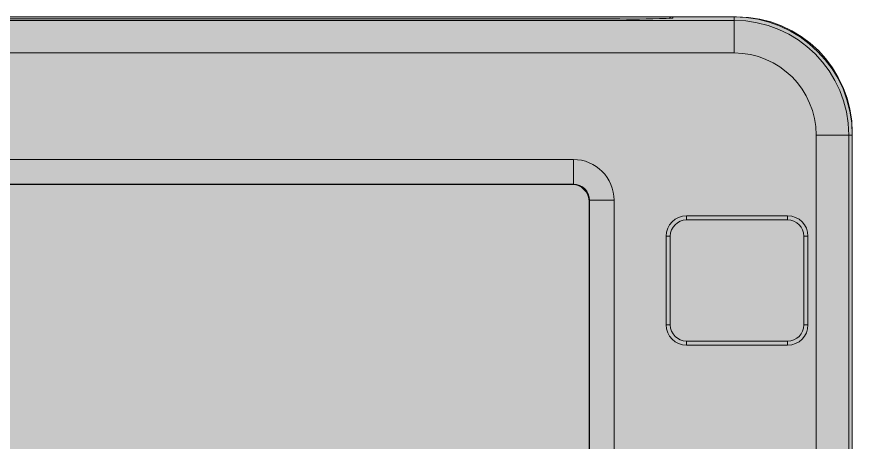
# Model space of a CAD drawing. Header units: inches. Extents: x -97 to 88, y -139 to 132.
# Drawn here: x 32.7 to 83.9, y -10.9 to 15.2 of the extents above; entities that cross this region are included whole.
import ezdxf

# ---------------------------------------------------------------- set-up
doc = ezdxf.new("R2010")
doc.units = ezdxf.units.IN
doc.header["$MEASUREMENT"] = 0
doc.layers.add('svg4583', color=7, linetype='Continuous')

# ---------------------------------------------------------------- blocks, each defined once
blk = doc.blocks.new('block 20')
at = {"layer": 'svg4583', "color": 8, "lineweight": 15, "true_color": 0x808080}
blk.add_lwpolyline([(72.918, 15.113), (72.869, 15.108), (72.841, 15.1)], dxfattribs=at)
blk = doc.blocks.new('block 60')
at = {"layer": 'svg4583', "color": 7, "lineweight": 15, "true_color": 0xffffff}
blk.add_lwpolyline([(69.318, 3.936), (69.318, -28.064)], dxfattribs=at)
blk = doc.blocks.new('block 61')
at = {"layer": 'svg4583', "color": 7, "lineweight": 15, "true_color": 0xffffff}
blk.add_lwpolyline([(-1.482, 6.436), (66.818, 6.436)], dxfattribs=at)
blk = doc.blocks.new('block 68')
at = {"layer": 'svg4583', "color": 7, "lineweight": 15, "true_color": 0xffffff}
blk.add_lwpolyline([(76.678, 12.971), (-11.342, 12.971)], dxfattribs=at)
blk = doc.blocks.new('block 69')
at = {"layer": 'svg4583', "color": 7, "lineweight": 15, "true_color": 0xffffff}
blk.add_lwpolyline([(81.713, -36.614), (81.713, 7.936)], dxfattribs=at)
blk = doc.blocks.new('block 71')
at = {"layer": 'svg4583', "color": 7, "lineweight": 15, "true_color": 0xffffff}
blk.add_lwpolyline([(81.214, 1.731), (81.214, -3.703)], dxfattribs=at)
blk = doc.blocks.new('block 72')
at = {"layer": 'svg4583', "color": 7, "lineweight": 15, "true_color": 0xffffff}
blk.add_lwpolyline([(73.763, 2.98), (79.965, 2.98)], dxfattribs=at)
blk = doc.blocks.new('block 73')
at = {"layer": 'svg4583', "color": 7, "lineweight": 15, "true_color": 0xffffff}
blk.add_lwpolyline([(72.514, -3.703), (72.514, 1.731)], dxfattribs=at)
blk = doc.blocks.new('block 74')
at = {"layer": 'svg4583', "color": 7, "lineweight": 15, "true_color": 0xffffff}
blk.add_lwpolyline([(79.965, -4.952), (73.763, -4.952)], dxfattribs=at)
blk = doc.blocks.new('block 87')
at = {"layer": 'svg4583', "color": 7, "lineweight": 15, "true_color": 0xffffff}
blk.add_lwpolyline([(81.214, 1.731), (80.964, 1.731)], dxfattribs=at)
blk = doc.blocks.new('block 88')
at = {"layer": 'svg4583', "color": 7, "lineweight": 15, "true_color": 0xffffff}
blk.add_lwpolyline([(79.965, 2.731), (79.965, 2.98)], dxfattribs=at)
blk = doc.blocks.new('block 89')
at = {"layer": 'svg4583', "color": 7, "lineweight": 15, "true_color": 0xffffff}
blk.add_lwpolyline([(81.214, -3.703), (80.964, -3.703)], dxfattribs=at)
blk = doc.blocks.new('block 90')
at = {"layer": 'svg4583', "color": 7, "lineweight": 15, "true_color": 0xffffff}
blk.add_lwpolyline([(80.964, -3.703), (80.964, 1.731)], dxfattribs=at)
blk = doc.blocks.new('block 91')
at = {"layer": 'svg4583', "color": 7, "lineweight": 15, "true_color": 0xffffff}
blk.add_lwpolyline([(79.965, 2.731), (73.763, 2.731)], dxfattribs=at)
blk = doc.blocks.new('block 92')
at = {"layer": 'svg4583', "color": 7, "lineweight": 15, "true_color": 0xffffff}
blk.add_lwpolyline([(73.763, 2.731), (73.763, 2.98)], dxfattribs=at)
blk = doc.blocks.new('block 93')
at = {"layer": 'svg4583', "color": 7, "lineweight": 15, "true_color": 0xffffff}
blk.add_lwpolyline([(79.965, -4.952), (79.965, -4.702)], dxfattribs=at)
blk = doc.blocks.new('block 94')
at = {"layer": 'svg4583', "color": 7, "lineweight": 15, "true_color": 0xffffff}
blk.add_lwpolyline([(72.764, 1.731), (72.514, 1.731)], dxfattribs=at)
blk = doc.blocks.new('block 95')
at = {"layer": 'svg4583', "color": 7, "lineweight": 15, "true_color": 0xffffff}
blk.add_lwpolyline([(73.763, -4.952), (73.763, -4.702)], dxfattribs=at)
blk = doc.blocks.new('block 96')
at = {"layer": 'svg4583', "color": 7, "lineweight": 15, "true_color": 0xffffff}
blk.add_lwpolyline([(73.763, -4.702), (79.965, -4.702)], dxfattribs=at)
blk = doc.blocks.new('block 97')
at = {"layer": 'svg4583', "color": 7, "lineweight": 15, "true_color": 0xffffff}
blk.add_lwpolyline([(72.764, 1.731), (72.764, -3.703)], dxfattribs=at)
blk = doc.blocks.new('block 98')
at = {"layer": 'svg4583', "color": 7, "lineweight": 15, "true_color": 0xffffff}
blk.add_lwpolyline([(72.764, -3.703), (72.514, -3.703)], dxfattribs=at)
blk = doc.blocks.new('block 99')
at = {"layer": 'svg4583', "color": 7, "lineweight": 15, "true_color": 0xffffff}
blk.add_lwpolyline([(83.933, 7.936), (81.713, 7.936)], dxfattribs=at)
blk = doc.blocks.new('block 100')
at = {"layer": 'svg4583', "color": 7, "lineweight": 15, "true_color": 0xffffff}
blk.add_lwpolyline([(76.678, 15.191), (76.678, 12.971)], dxfattribs=at)
blk = doc.blocks.new('block 104')
at = {"layer": 'svg4583', "color": 7, "lineweight": 15, "true_color": 0xffffff}
blk.add_lwpolyline([(83.712, 7.936), (83.712, -36.614)], dxfattribs=at)
blk = doc.blocks.new('block 111')
at = {"layer": 'svg4583', "color": 7, "lineweight": 15, "true_color": 0xffffff}
blk.add_lwpolyline([(66.818, 4.927), (-1.482, 4.927)], dxfattribs=at)
blk = doc.blocks.new('block 112')
at = {"layer": 'svg4583', "color": 7, "lineweight": 15, "true_color": 0xffffff}
blk.add_lwpolyline([(66.818, 6.436), (66.818, 4.91)], dxfattribs=at)
blk = doc.blocks.new('block 115')
at = {"layer": 'svg4583', "color": 7, "lineweight": 15, "true_color": 0xffffff}
blk.add_lwpolyline([(69.318, 3.936), (67.792, 3.936)], dxfattribs=at)
blk = doc.blocks.new('block 118')
at = {"layer": 'svg4583', "color": 7, "lineweight": 15, "true_color": 0xffffff}
blk.add_lwpolyline([(67.809, -28.064), (67.809, 3.936)], dxfattribs=at)
blk = doc.blocks.new('block 147')
at = {"layer": 'svg4583', "color": 7, "lineweight": 15, "true_color": 0xffffff}
blk.add_lwpolyline([(-11.342, 14.97), (76.678, 14.97)], dxfattribs=at)
blk = doc.blocks.new('block 169')
at = {"layer": 'svg4583', "color": 7, "lineweight": 15, "true_color": 0xffffff}
blk.add_lwpolyline([(66.818, 4.91), (-1.482, 4.91)], dxfattribs=at)
blk = doc.blocks.new('block 172')
at = {"layer": 'svg4583', "color": 7, "lineweight": 15, "true_color": 0xffffff}
blk.add_lwpolyline([(67.792, -28.064), (67.792, 3.936)], dxfattribs=at)
blk = doc.blocks.new('block 173')
at = {"layer": 'svg4583', "color": 7, "lineweight": 15, "true_color": 0xffffff}
blk.add_lwpolyline([(83.933, -36.614), (83.933, 7.936)], dxfattribs=at)
blk = doc.blocks.new('block 181')
at = {"layer": 'svg4583', "color": 7, "lineweight": 15, "true_color": 0xffffff}
blk.add_lwpolyline([(69.668, 15.056), (-4.332, 15.056)], dxfattribs=at)
blk = doc.blocks.new('block 182')
at = {"layer": 'svg4583', "color": 7, "lineweight": 15, "true_color": 0xffffff}
blk.add_lwpolyline([(72.918, 15.191), (72.918, 15.113)], dxfattribs=at)
blk = doc.blocks.new('block 183')
at = {"layer": 'svg4583', "color": 7, "lineweight": 15, "true_color": 0xffffff}
blk.add_lwpolyline([(76.678, 15.191), (72.918, 15.191)], dxfattribs=at)
blk = doc.blocks.new('block 192')
at = {"layer": 'svg4583', "color": 8, "lineweight": 15, "true_color": 0x808080}
blk.add_lwpolyline([(72.918, 15.113), (72.915, 15.11)], dxfattribs=at)
blk = doc.blocks.new('block 214')
at = {"layer": 'svg4583', "color": 7, "lineweight": 15, "true_color": 0xffffff}
blk.add_open_spline([(69.318, 3.936), (69.318, 5.317), (68.199, 6.436), (66.818, 6.436)], degree=3, dxfattribs=at)
blk = doc.blocks.new('block 222')
at = {"layer": 'svg4583', "color": 7, "lineweight": 15, "true_color": 0xffffff}
blk.add_open_spline([(81.713, 7.936), (81.713, 10.717), (79.459, 12.971), (76.678, 12.971)], degree=3, dxfattribs=at)
blk = doc.blocks.new('block 225')
at = {"layer": 'svg4583', "color": 7, "lineweight": 15, "true_color": 0xffffff}
blk.add_open_spline([(79.965, -4.952), (80.655, -4.952), (81.214, -4.393), (81.214, -3.703)], degree=3, dxfattribs=at)
blk = doc.blocks.new('block 226')
at = {"layer": 'svg4583', "color": 7, "lineweight": 15, "true_color": 0xffffff}
blk.add_open_spline([(81.214, 1.731), (81.214, 2.421), (80.655, 2.98), (79.965, 2.98)], degree=3, dxfattribs=at)
blk = doc.blocks.new('block 227')
at = {"layer": 'svg4583', "color": 7, "lineweight": 15, "true_color": 0xffffff}
blk.add_open_spline([(73.763, 2.98), (73.073, 2.981), (72.514, 2.421), (72.514, 1.731)], degree=3, dxfattribs=at)
blk = doc.blocks.new('block 228')
at = {"layer": 'svg4583', "color": 7, "lineweight": 15, "true_color": 0xffffff}
blk.add_open_spline([(72.514, -3.703), (72.514, -4.393), (73.073, -4.952), (73.763, -4.952)], degree=3, dxfattribs=at)
blk = doc.blocks.new('block 241')
at = {"layer": 'svg4583', "color": 7, "lineweight": 15, "true_color": 0xffffff}
blk.add_open_spline([(80.964, 1.731), (80.965, 2.283), (80.517, 2.73), (79.965, 2.731)], degree=3, dxfattribs=at)
blk = doc.blocks.new('block 242')
at = {"layer": 'svg4583', "color": 7, "lineweight": 15, "true_color": 0xffffff}
blk.add_open_spline([(79.965, -4.702), (80.517, -4.702), (80.964, -4.255), (80.964, -3.703)], degree=3, dxfattribs=at)
blk = doc.blocks.new('block 243')
at = {"layer": 'svg4583', "color": 7, "lineweight": 15, "true_color": 0xffffff}
blk.add_open_spline([(73.763, 2.731), (73.211, 2.731), (72.764, 2.283), (72.764, 1.731)], degree=3, dxfattribs=at)
blk = doc.blocks.new('block 244')
at = {"layer": 'svg4583', "color": 7, "lineweight": 15, "true_color": 0xffffff}
blk.add_open_spline([(72.764, -3.703), (72.763, -4.255), (73.211, -4.702), (73.763, -4.702)], degree=3, dxfattribs=at)
blk = doc.blocks.new('block 245')
at = {"layer": 'svg4583', "color": 7, "lineweight": 15, "true_color": 0xffffff}
blk.add_open_spline([(83.712, 7.936), (83.712, 11.821), (80.563, 14.97), (76.678, 14.97)], degree=3, dxfattribs=at)
blk = doc.blocks.new('block 249')
at = {"layer": 'svg4583', "color": 7, "lineweight": 15, "true_color": 0xffffff}
blk.add_open_spline([(67.809, 3.936), (67.809, 4.484), (67.365, 4.927), (66.818, 4.927)], degree=3, dxfattribs=at)
blk = doc.blocks.new('block 269')
at = {"layer": 'svg4583', "color": 7, "lineweight": 15, "true_color": 0xffffff}
blk.add_open_spline([(67.792, 3.936), (67.792, 4.474), (67.356, 4.91), (66.818, 4.91)], degree=3, dxfattribs=at)
blk = doc.blocks.new('block 273')
at = {"layer": 'svg4583', "color": 7, "lineweight": 15, "true_color": 0xffffff}
blk.add_open_spline([(83.933, 7.936), (83.933, 11.943), (80.685, 15.191), (76.678, 15.191)], degree=3, dxfattribs=at)
blk = doc.blocks.new('block 281')
at = {"layer": 'svg4583', "color": 7, "lineweight": 15, "true_color": 0xffffff}
blk.add_open_spline([(69.668, 15.056), (70.751, 15.04), (71.833, 15.058), (72.915, 15.11)], degree=3, dxfattribs=at)
blk = doc.blocks.new('block 289')
at = {"layer": 'svg4583', "color": 7, "lineweight": 15, "true_color": 0xffffff}
blk.add_open_spline([(72.918, 15.191), (72.839, 15.192), (72.764, 15.156), (72.717, 15.093)], degree=3, dxfattribs=at)
blk = doc.blocks.new('block 6')
at = {"layer": 'svg4583', "true_color": 0x00aae7}
h = blk.add_hatch(color=140, dxfattribs=at)
h.dxf.hatch_style = 2
edge = h.paths.add_edge_path()
edge.add_spline(control_points=[(76.832, -43.848), (76.832, -43.848), (-11.276, -43.848), (-11.276, -43.848), (-15.197, -43.848), (-18.376, -40.669), (-18.376, -36.748), (-18.376, -36.748), (-18.376, 8.09), (-18.376, 8.09), (-18.376, 12.012), (-15.197, 15.191), (-11.276, 15.191), (-11.276, 15.191), (76.832, 15.191), (76.832, 15.191), (80.754, 15.191), (83.933, 12.012), (83.933, 8.09), (83.933, 8.09), (83.933, -36.748), (83.933, -36.748), (83.933, -40.669), (80.754, -43.848), (76.832, -43.848)], knot_values=[0, 0, 0, 0, 1, 1, 1, 2, 2, 2, 3, 3, 3, 4, 4, 4, 5, 5, 5, 6, 6, 6, 7, 7, 7, 8, 8, 8, 8], degree=3, periodic=1)
at = {"layer": 'svg4583', "lineweight": 0}
for points in [[(76.832, -43.848), (76.832, -43.848), (-11.276, -43.848), (-11.276, -43.848), (-15.197, -43.848), (-18.376, -40.669), (-18.376, -36.748), (-18.376, -36.748), (-18.376, 8.09), (-18.376, 8.09), (-18.376, 12.012), (-15.197, 15.191), (-11.276, 15.191), (-11.276, 15.191), (76.832, 15.191), (76.832, 15.191), (80.754, 15.191), (83.933, 12.012), (83.933, 8.09), (83.933, 8.09), (83.933, -36.748), (83.933, -36.748), (83.933, -40.669), (80.754, -43.848), (76.832, -43.848)], [(66.695, -29.038), (66.695, -29.038), (-1.358, -29.038), (-1.358, -29.038), (-1.965, -29.038), (-2.456, -28.546), (-2.456, -27.94), (-2.456, -27.94), (-2.456, 3.83), (-2.456, 3.83), (-2.456, 4.436), (-1.965, 4.927), (-1.358, 4.927), (-1.358, 4.927), (66.695, 4.927), (66.695, 4.927), (67.301, 4.927), (67.792, 4.436), (67.792, 3.83), (67.792, 3.83), (67.792, -27.94), (67.792, -27.94), (67.792, -28.546), (67.301, -29.038), (66.695, -29.038)]]:
    blk.add_open_spline(points, degree=3, knots=[0, 0, 0, 0, 1, 1, 1, 2, 2, 2, 3, 3, 3, 4, 4, 4, 5, 5, 5, 6, 6, 6, 7, 7, 7, 8, 8, 8, 8], dxfattribs=at)
at = {"layer": 'svg4583'}
for name in ['block 147', 'block 181', 'block 281', 'block 289', 'block 20', 'block 192', 'block 182', 'block 183', 'block 100', 'block 273', 'block 245', 'block 68', 'block 222', 'block 69', 'block 99', 'block 104', 'block 173', 'block 61', 'block 112', 'block 214', 'block 111', 'block 169', 'block 249', 'block 269', 'block 115', 'block 172', 'block 118', 'block 60', 'block 227', 'block 243', 'block 72', 'block 92', 'block 91', 'block 88', 'block 226', 'block 241', 'block 73', 'block 94', 'block 97', 'block 87', 'block 90', 'block 71', 'block 98', 'block 228', 'block 244', 'block 225', 'block 242', 'block 89', 'block 95', 'block 96', 'block 74', 'block 93']:
    blk.add_blockref(name, (0, 0), dxfattribs=at)

msp = doc.modelspace()

# ---------------------------------------------------------------- block references
at = {"layer": 'svg4583'}
msp.add_blockref('block 6', (0, 0), dxfattribs=at)

doc.saveas('drawing.dxf')
